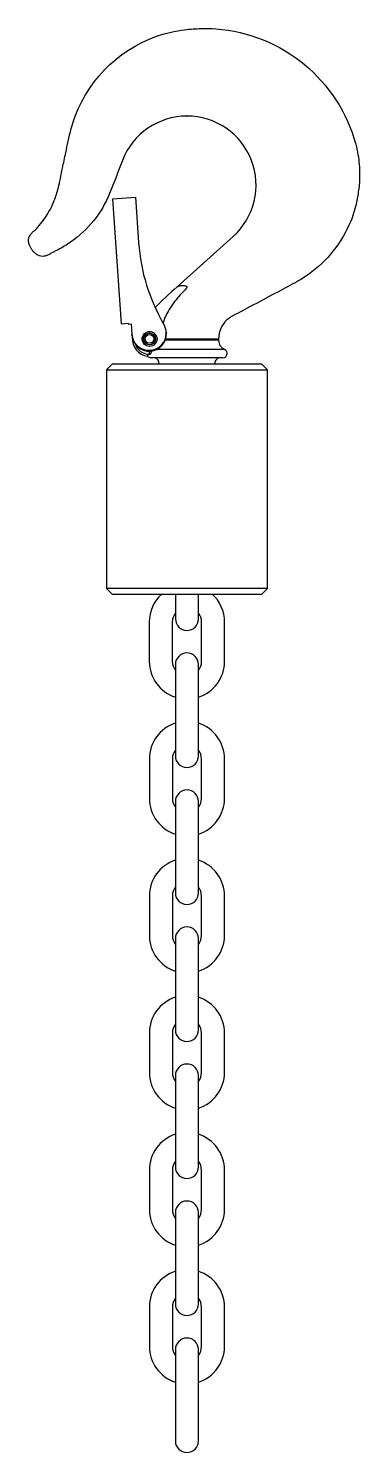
# Model space of a CAD drawing. Header units: metres. Extents: x -44 to 48, y 244 to 638.
import ezdxf

# ---------------------------------------------------------------- set-up
doc = ezdxf.new("R2010")
doc.units = ezdxf.units.M

# ---------------------------------------------------------------- blocks, each defined once
blk = doc.blocks.new('lodestar_chain_link_05t_front')
blk.add_lwpolyline([(-0.125, -0.994, 1), (0.125, -0.994), (0.125, 0, 1), (-0.125, 0)], format="xyb", close=True)
blk = doc.blocks.new('lodestar_chain_link_05t_side')
for points in [[(-0.125, 0.355, 0.325797), (-0.408, -0.033), (-0.408, -0.461, 0.325797), (-0.125, -0.85)], [(0.125, -0.85, 0.325797), (0.408, -0.461), (0.408, -0.033, 0.325797), (0.125, 0.355, 0.325797)], [(-0.125, 0.064, 0.167078), (-0.158, -0.033), (-0.158, -0.461, 0.167078), (-0.125, -0.558)], [(0.125, -0.558, 0.167078), (0.158, -0.461), (0.158, -0.033, 0.167078), (0.125, 0.064, 0.167078)]]:
    blk.add_lwpolyline(points, format="xyb")

msp = doc.modelspace()

# ---------------------------------------------------------------- linework, layer by layer
at = {"color": 0}
for p, q in [((-14.18, 590.96), (-13.32, 578.45)), ((-2.72, 566.23), (-2.65, 566.27)), ((-15.37, 556.03), (-15.16, 553.1)), ((-6.05, 557.79), (-6.55, 556.29)), ((-15.15, 552.89), (-15.16, 553.1)), ((8.73, 551.49), (-5.99, 551.49)), ((-5.86, 551.86), (-2.73, 551.86)), ((-5.69, 553.78), (-5.67, 553.54)), ((-2.73, 551.86), (8.65, 551.86)), ((8.65, 551.86), (8.73, 551.86)), ((8.73, 551.86), (8.73, 551.49)), ((-10.32, 547.65), (-10.32, 548.41)), ((-9.69, 548.41), (-10.32, 548.41)), ((-10.32, 547.65), (-10.14, 547.65)), ((-10.32, 547.65), (-10.32, 547.6)), ((-10.14, 547.65), (-10.32, 547.6)), ((0, 546.7), (-9.94, 546.7)), ((10.41, 548.95), (-8.39, 548.95)), ((9.94, 546.7), (0, 546.7)), ((-20.65, 544.95), (-22.22, 543.38)), ((-20.65, 544.95), (-22.22, 543.38)), ((-22.22, 543.38), (22.22, 543.38)), ((-22.22, 543.38), (-22.22, 483.03)), ((20.65, 544.95), (-20.65, 544.95)), ((20.65, 544.95), (22.22, 543.38)), ((22.22, 483.03), (22.22, 543.38)), ((22.22, 483.03), (-22.22, 483.03)), ((-20.65, 481.45), (-22.22, 483.03)), ((-20.65, 481.45), (20.65, 481.45)), ((22.22, 483.03), (20.65, 481.45))]:
    msp.add_line(p, q, dxfattribs=at)
for points in [[(-2.72, 566.23), (12.76, 580.18, 1.268042), (-17.78, 601.16), (-18.5, 599.29, -0.002159), (-19.89, 595.64, -0.004873), (-20.96, 592.92, -0.008281), (-21.73, 591.12, -0.076934), (-26.41, 583.72, -0.07147), (-32.99, 577.95, -0.017656), (-34.67, 576.96, -0.008471), (-36.4, 576.06, -0.002115), (-37.28, 575.62, -0.005596), (-37.61, 575.41, -0.010104), (-37.96, 575.21, -0.022626), (-38.4, 574.99, -0.068798), (-39.35, 574.7, -0.156202), (-41.1, 574.98, -0.076912), (-41.98, 575.61, -0.032071), (-42.51, 576.21, -0.003814), (-42.76, 576.52, -0.005983), (-42.97, 576.86, -0.010807), (-43.17, 577.2, -0.01815), (-43.35, 577.55, -0.062977), (-43.63, 578.4, -0.165397), (-43.38, 580.25, -0.069519), (-42.81, 581.07, -0.035957), (-42.24, 581.61, -0.008923), (-41.77, 581.98, 0.007374), (-40.36, 583.65, 0.07254), (-36.94, 589.21, 0.032976), (-35.72, 592.63, 0.014988), (-35.18, 594.74, 0.005087), (-34.88, 596.16, -0.000826), (-34.31, 599.01, -0.0032), (-33.4, 603.28, -0.004188), (-32.76, 606.43, -0.037318), (-30.8, 613.4, -0.236045), (-6.31, 636.08, -0.023372), (-3.18, 636.8, -0.007794), (0, 637.32, -0.004812), (2.27, 637.46, -0.008674), (4.54, 637.56, -0.023439), (7.94, 637.48, -0.318538), (46.54, 605.6, -0.046978), (47.5, 600, -0.016438), (47.58, 597.74, -0.010221), (47.51, 594.33, -0.01114), (46.94, 590.56, -0.064819), (44.68, 583.31, -0.14195), (32.51, 568.98, -0.012736), (30.89, 567.99, -0.00898), (25.87, 565.27, -0.000034), (12.43, 558.13, 0.032214), (11.26, 557.31, 0.153354), (8.98, 553.75, 0.032228), (8.82, 552.82, 0.017788), (8.73, 551.86)], [(-2.65, 566.27, -0.005469), (-2.4, 566.4, -0.009146), (-2.23, 566.48, -0.128472), (-1.19, 566.66, -0.023106), (-0.96, 566.63, -0.016998), (-0.72, 566.58, -0.011296), (-0.48, 566.52, -0.00605), (-0.25, 566.45, -0.002186), (-0.09, 566.4)], [(-0.28, 565.67, 0.006809), (-0.2, 565.75, 0.018998), (-0.13, 565.83, 0.053258), (-0.03, 565.98, 0.041845), (0.01, 566.08, 0.045322), (0.03, 566.16, 0.067331), (0.03, 566.24, 0.092437), (0, 566.32, 0.133595), (-0.06, 566.39, 0.013649), (-0.09, 566.4)], [(-0.28, 565.67, 0.002205), (-1.14, 564.79, 0.014833), (-2.59, 563.21, 0.059285), (-5.5, 558.89, 0.004969), (-6.05, 557.79)], [(-15.16, 553.1, 0.003902), (-15.09, 552.68, 0.011822), (-15.01, 552.26, 0.019973), (-14.89, 551.86, 0.062634), (-14.5, 551, 0.052534), (-13.91, 550.24, 0.006588), (-13.76, 550.09)], [(-10.32, 547.6, 0.003076), (-10.47, 547.55, 0.006675), (-10.57, 547.51, 0.007625), (-10.64, 547.48, 0.022469), (-10.74, 547.43, 0.02695), (-10.79, 547.4, 0.034858), (-10.83, 547.37, 0.037267), (-10.85, 547.35, 0.172732), (-10.88, 547.26, 0.052155), (-10.88, 547.22, 0.02068), (-10.87, 547.2, 0.01614), (-10.86, 547.16, 0.00878), (-10.85, 547.13)], [(-10.14, 547.65, 0.007124), (-10.12, 547.67, 0.109036), (-10.02, 547.75, 0.022252), (-10, 547.79, 0.014299), (-9.97, 547.84, 0.008747), (-9.95, 547.89, 0.006117), (-9.91, 547.97, -0.00277), (-9.86, 548.09, -0.009546), (-9.8, 548.21, -0.004581), (-9.73, 548.34, -0.001125), (-9.69, 548.41)], [(-6.94, 481.45, 0.212486), (-10.38, 473.74), (-10.38, 462.88, 0.325797), (-3.17, 453.01)], [(-3.17, 481.45), (-3.17, 474.59, 1), (3.17, 474.59), (3.17, 481.45)], [(3.17, 453.01, 0.325797), (10.38, 462.88), (10.38, 473.74, 0.212486), (6.94, 481.45, 0.212486)], [(-3.17, 476.22, 0.167078), (-4.03, 473.74), (-4.03, 462.88, 0.167078), (-3.17, 460.41, 0.167078)], [(3.17, 460.41, 0.167078), (4.03, 462.88), (4.03, 473.74, 0.167078), (3.17, 476.22)]]:
    msp.add_lwpolyline(points, format="xyb", dxfattribs=at)
for points in [[(-20.51, 590.53), (-14.18, 590.96)], [(-20.51, 590.53), (-18.14, 556.08), (-16.17, 556.21), (-16.15, 555.98), (-15.37, 556.03)], [(-7.68, 545.12), (-7.68, 544.95)], [(7.68, 545.12), (7.68, 544.95)]]:
    msp.add_lwpolyline(points, dxfattribs=at)
at = {"color": 0, "flags": 128}
msp.add_lwpolyline([(-10.32, 548.41), (-11.31, 548.56), (-11.52, 548.62)], dxfattribs=at)
at = {"color": 0}
for centre, radius in [((-10.3, 551.87), 2.06), ((-10.32, 551.87), 1.65), ((-10.32, 551.87), 1.59), ((-10.32, 551.87), 1.21)]:
    msp.add_circle(centre, radius, dxfattribs=at)
for centre, radius, start, end in [((38.24, 582), 51.68, 183.9412, 210.4232), ((66.28, 486.34), 105.56, 130.8171, 135.3742), ((-10.43, 553.46), 4.74, 225.3852, 29.9307), ((-10.41, 553.24), 4.75, 184.26, 3.6067), ((-10.32, 551.87), 4.76, 175.2167, 263.6171), ((-10.32, 551.87), 4.21, 198.8074, 270), ((11.5, 551.49), 2.77, 180, 246.724), ((-9.94, 547.87), 1.17, 219.3279, 270), ((-9.26, 545.13), 1.57, 359.5379, 90), ((9.26, 545.13), 1.57, 90, 180.4621), ((9.94, 547.87), 1.17, 270, 66.724)]:
    msp.add_arc(centre, radius, start, end, dxfattribs=at)
msp.add_point((0, 613.38), dxfattribs=at)

# ---------------------------------------------------------------- block references
at = {"color": 0, "xscale": 25.40000000000009, "yscale": 25.40000000000009, "zscale": 25.40000000000009, "rotation": 180}
for name, p in [('lodestar_chain_link_05t_front', (0, 436.77)), ('lodestar_chain_link_05t_side', (0, 424.21)), ('lodestar_chain_link_05t_front', (0, 398.95)), ('lodestar_chain_link_05t_side', (0, 386.39)), ('lodestar_chain_link_05t_front', (0, 361.13)), ('lodestar_chain_link_05t_side', (0, 348.57)), ('lodestar_chain_link_05t_front', (0, 323.31)), ('lodestar_chain_link_05t_side', (0, 310.75)), ('lodestar_chain_link_05t_front', (0, 285.49)), ('lodestar_chain_link_05t_side', (0, 272.93)), ('lodestar_chain_link_05t_front', (0, 247.67))]:
    msp.add_blockref(name, p, dxfattribs=at)

doc.saveas('drawing.dxf')
